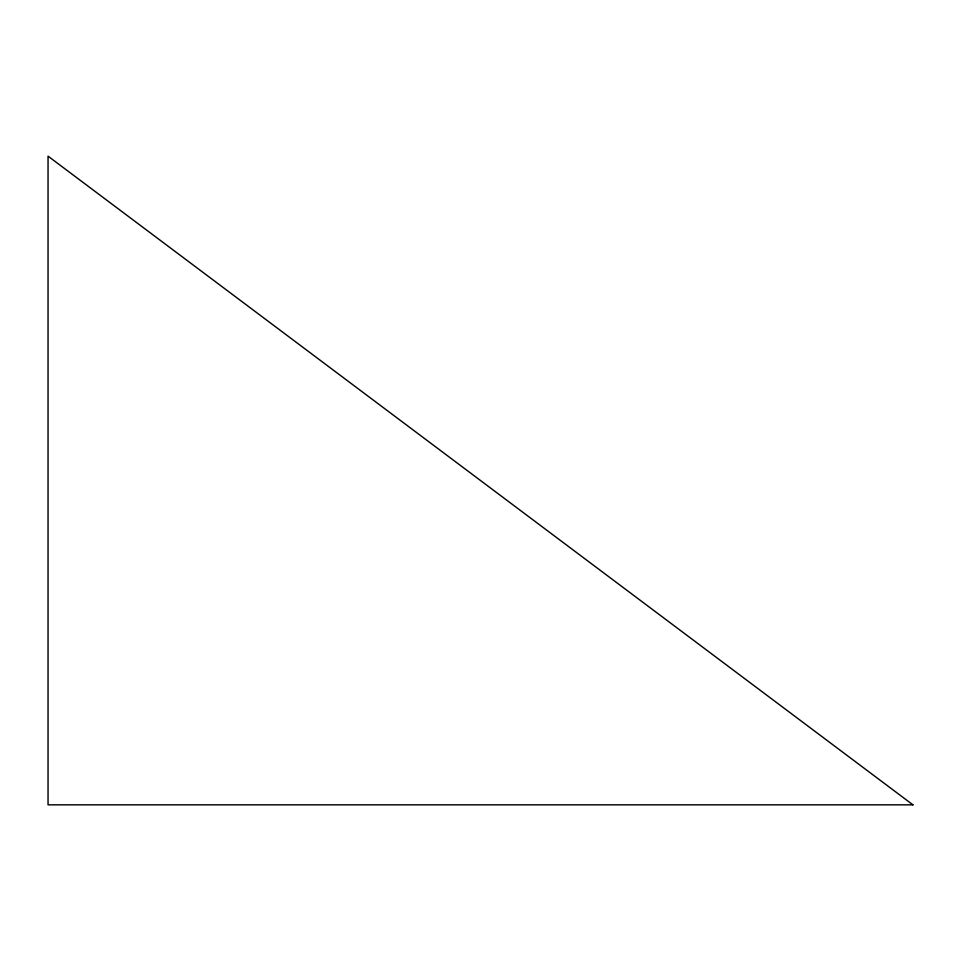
<?xml version="1.0" encoding="UTF-8"?>
<svg xmlns="http://www.w3.org/2000/svg" width="961" height="961" viewBox="0 0 961 961"><rect width="100%" height="100%" fill="white"/><g stroke="black" fill="none" stroke-linecap="round" stroke-linejoin="round"><path stroke-width="1.44" d="M912.95 804.837L48.05 804.837L48.05 156.162L912.95 804.837"/></g></svg>
